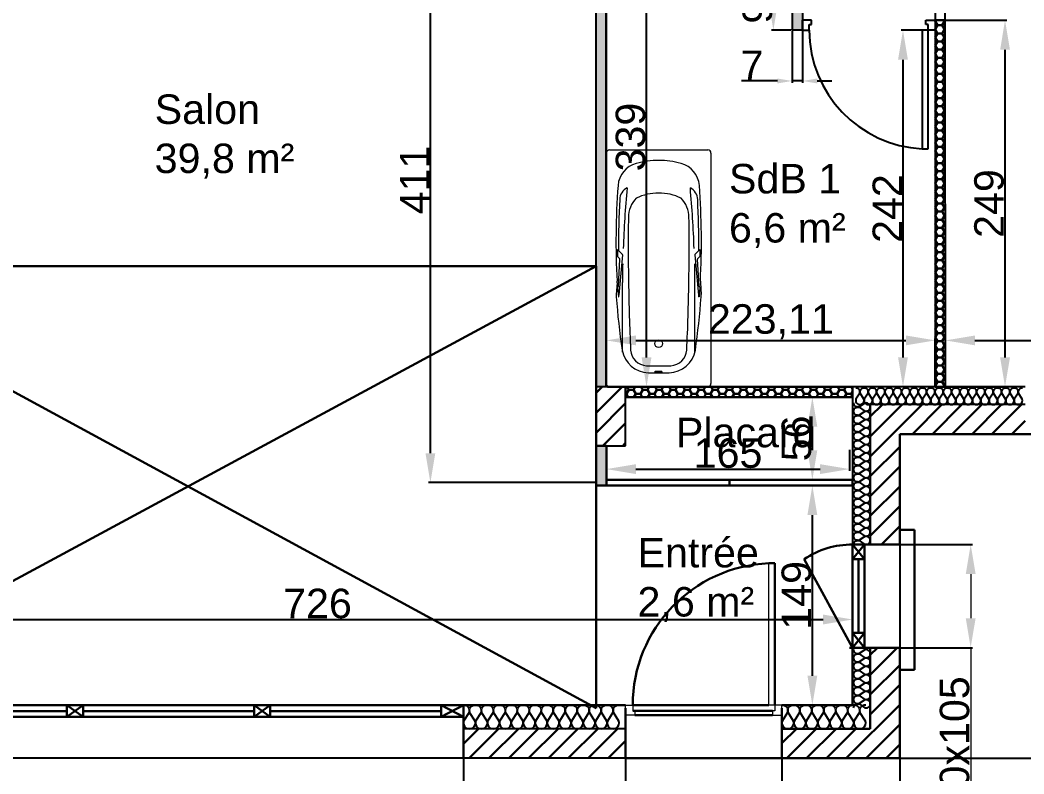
# Model space of a CAD drawing. Header units: millimetres. Extents: x -255 to 11976, y -437 to 3955.
# Drawn here: x 544 to 1225, y -10 to 501 of the extents above; entities that cross this region are included whole.
import ezdxf

# ---------------------------------------------------------------- set-up
doc = ezdxf.new("R2010")
doc.units = ezdxf.units.MM
for name, color, linetype in [('Cloisons', 8, 'Continuous'), ('Cotation', 7, 'Continuous'), ('Isolation', 6, 'Continuous'), ('MenuisInt', 4, 'Continuous'), ('Texte', 7, 'Continuous')]:
    doc.layers.add(name, color=color, linetype=linetype)
for name, color, linetype, lineweight in [('MenuisExt', 140, 'Continuous', 18), ('P-SANITAIRE', 153, 'Continuous', 18), ('VideSurSejour', 7, 'Continuous', 5)]:
    doc.layers.add(name, color=color, linetype=linetype, lineweight=lineweight)
doc.styles.get("Standard").update_dxf_attribs({"font": 'Arial.ttf'})
doc.dimstyles.new('ISO-25', dxfattribs={"dimtxt": 2.5, "dimasz": 2.5, "dimexe": 1.25, "dimexo": 0.625, "dimtad": 1, "dimtxsty": 'Standard', "dimcen": 2.5, "dimadec": 0, "dimazin": 0, "dimtfac": 1, "dimtmove": 0, "dimatfit": 3, "dimfxl": 1, "dimarcsym": 0})

# ---------------------------------------------------------------- blocks, each defined once
blk = doc.blocks.new('*D32')
at = {"layer": 'Cotation', "color": 0, "lineweight": -2, "transparency": 16777216}
for p, q in [((351.13, -0.32), (351.13, -120.43)), ((1141.13, -0.32), (1141.13, -120.43)), ((371.13, -119.18), (1121.13, -119.18))]:
    blk.add_line(p, q, dxfattribs=at)
at = {"layer": 'Cotation', "color": 0, "lineweight": 30, "transparency": 16777216}
for points in [[(371.13, -115.85), (371.13, -122.52), (351.13, -119.18)], [(1121.13, -115.85), (1121.13, -122.52), (1141.13, -119.18)]]:
    blk.add_solid(points, dxfattribs=at)
at = {"layer": 'Defpoints', "color": 0, "lineweight": 30, "transparency": 16777216}
for p in [(351.13, 0.31), (1141.13, 0.31), (1141.13, -119.18)]:
    blk.add_point(p, dxfattribs=at)
at = {"layer": 'Cotation', "color": 0, "lineweight": 30, "transparency": 16777216, "insert": (746.13, -108.35), "char_height": 20, "attachment_point": 5}
blk.add_mtext('790', dxfattribs=at)
blk = doc.blocks.new('*D33')
at = {"layer": 'Cotation', "color": 0, "lineweight": -2, "transparency": 16777216}
for p, q in [((1141.13, 219.68), (1141.13, -120.85)), ((1491.13, 219.68), (1491.13, -120.85)), ((1161.13, -119.6), (1471.13, -119.6))]:
    blk.add_line(p, q, dxfattribs=at)
at = {"layer": 'Cotation', "color": 0, "lineweight": 30, "transparency": 16777216}
for points in [[(1161.13, -116.27), (1161.13, -122.93), (1141.13, -119.6)], [(1471.13, -116.27), (1471.13, -122.93), (1491.13, -119.6)]]:
    blk.add_solid(points, dxfattribs=at)
at = {"layer": 'Defpoints', "color": 0, "lineweight": 30, "transparency": 16777216}
for p in [(1141.13, 220.31), (1491.13, 220.31), (1491.13, -119.6)]:
    blk.add_point(p, dxfattribs=at)
at = {"layer": 'Cotation', "color": 0, "lineweight": 30, "transparency": 16777216, "insert": (1316.13, -108.76), "char_height": 20, "attachment_point": 5}
blk.add_mtext('350', dxfattribs=at)
blk = doc.blocks.new('*D36')
at = {"layer": 'Cotation', "color": 0, "lineweight": -2, "transparency": 16777216}
for p, q in [((1141.76, 220.31), (1746.33, 220.31)), ((1745.08, 200.31), (1745.08, 20.31)), ((1141.76, 0.31), (1746.33, 0.31))]:
    blk.add_line(p, q, dxfattribs=at)
at = {"layer": 'Cotation', "color": 0, "lineweight": 30, "transparency": 16777216}
for points in [[(1741.75, 200.31), (1748.41, 200.31), (1745.08, 220.31)], [(1741.75, 20.31), (1748.41, 20.31), (1745.08, 0.31)]]:
    blk.add_solid(points, dxfattribs=at)
at = {"layer": 'Defpoints', "color": 0, "lineweight": 30, "transparency": 16777216}
for p in [(1141.13, 220.31), (1141.13, 0.31), (1745.08, 0.31)]:
    blk.add_point(p, dxfattribs=at)
at = {"layer": 'Cotation', "color": 0, "lineweight": 30, "transparency": 16777216, "insert": (1734.25, 110.31), "char_height": 20, "attachment_point": 5, "rotation": 90}
blk.add_mtext('220', dxfattribs=at)
blk = doc.blocks.new('*D44')
at = {"layer": 'Cotation', "color": 0, "lineweight": -2, "transparency": 16777216}
for p, q in [((445.13, -0.32), (445.13, -56.59)), ((845.13, -0.32), (845.13, -56.59))]:
    blk.add_line(p, q, dxfattribs=at)
at = {"layer": 'Cotation', "color": 0, "lineweight": 9, "transparency": 16777216}
blk.add_line((465.13, -55.34), (825.13, -55.34), dxfattribs=at)
at = {"layer": 'Cotation', "color": 0, "lineweight": 30, "transparency": 16777216}
for points in [[(465.13, -52), (465.13, -58.67), (445.13, -55.34)], [(825.13, -52), (825.13, -58.67), (845.13, -55.34)]]:
    blk.add_solid(points, dxfattribs=at)
at = {"layer": 'Defpoints', "color": 0, "lineweight": 30, "transparency": 16777216}
for p in [(445.13, 0.31), (845.13, 0.31), (845.13, -55.34)]:
    blk.add_point(p, dxfattribs=at)
at = {"layer": 'Cotation', "color": 0, "lineweight": 30, "transparency": 16777216, "insert": (645.13, -44.5), "char_height": 20, "attachment_point": 5}
blk.add_mtext('400x215', dxfattribs=at)
blk = doc.blocks.new('*D45')
at = {"layer": 'Cotation', "color": 0, "lineweight": -2, "transparency": 16777216}
for p, q in [((955.13, -0.32), (955.13, -57.84)), ((1061.13, -0.32), (1061.13, -57.84))]:
    blk.add_line(p, q, dxfattribs=at)
at = {"layer": 'Cotation', "color": 0, "lineweight": 9, "transparency": 16777216}
blk.add_line((975.13, -56.59), (1041.13, -56.59), dxfattribs=at)
at = {"layer": 'Cotation', "color": 0, "lineweight": 30, "transparency": 16777216}
for points in [[(975.13, -53.25), (975.13, -59.92), (955.13, -56.59)], [(1041.13, -53.25), (1041.13, -59.92), (1061.13, -56.59)]]:
    blk.add_solid(points, dxfattribs=at)
at = {"layer": 'Defpoints', "color": 0, "lineweight": 30, "transparency": 16777216}
for p in [(955.13, 0.31), (1061.13, 0.31), (1061.13, -56.59)]:
    blk.add_point(p, dxfattribs=at)
at = {"layer": 'Cotation', "color": 0, "lineweight": 30, "transparency": 16777216, "insert": (1008.13, -45.75), "char_height": 20, "width": 42.292, "attachment_point": 5}
blk.add_mtext('106x215', dxfattribs=at)
blk = doc.blocks.new('*D46')
at = {"layer": 'Cotation', "color": 0, "lineweight": -2, "transparency": 16777216}
for p, q in [((1141.76, 145.31), (1190.48, 145.31)), ((1141.76, 75.31), (1190.48, 75.31))]:
    blk.add_line(p, q, dxfattribs=at)
at = {"layer": 'Cotation', "color": 0, "lineweight": 9, "transparency": 16777216}
for p, q in [((1189.23, 125.31), (1189.23, 95.31)), ((1189.23, 75.31), (1189.23, -35.16))]:
    blk.add_line(p, q, dxfattribs=at)
at = {"layer": 'Cotation', "color": 0, "lineweight": 30, "transparency": 16777216}
for points in [[(1185.9, 125.31), (1192.57, 125.31), (1189.23, 145.31)], [(1185.9, 95.31), (1192.57, 95.31), (1189.23, 75.31)]]:
    blk.add_solid(points, dxfattribs=at)
at = {"layer": 'Defpoints', "color": 0, "lineweight": 30, "transparency": 16777216}
for p in [(1141.13, 145.31), (1141.13, 75.31), (1189.23, 75.31)]:
    blk.add_point(p, dxfattribs=at)
at = {"layer": 'Cotation', "color": 0, "lineweight": 30, "transparency": 16777216, "insert": (1178.4, 10.07), "char_height": 20, "attachment_point": 5, "rotation": 90}
blk.add_mtext('70x105', dxfattribs=at)
blk = doc.blocks.new('*D52')
at = {"layer": 'Cotation', "color": 0, "lineweight": -2, "transparency": 16777216}
for p, q in [((383.13, 36.93), (383.13, 95.69)), ((1109.14, 36.93), (1109.14, 95.69))]:
    blk.add_line(p, q, dxfattribs=at)
at = {"layer": 'Cotation', "color": 0, "lineweight": -3, "transparency": 16777216}
blk.add_line((403.13, 94.44), (1089.14, 94.44), dxfattribs=at)
at = {"layer": 'Cotation', "color": 0, "lineweight": 30, "transparency": 16777216}
for points in [[(403.13, 97.77), (403.13, 91.11), (383.13, 94.44)], [(1089.14, 97.77), (1089.14, 91.11), (1109.14, 94.44)]]:
    blk.add_solid(points, dxfattribs=at)
at = {"layer": 'Defpoints', "color": 0, "lineweight": 30, "transparency": 16777216}
for p in [(1109.14, 94.44), (383.13, 36.31), (1109.14, 36.31)]:
    blk.add_point(p, dxfattribs=at)
at = {"layer": 'Cotation', "color": 0, "lineweight": 30, "transparency": 16777216, "insert": (746.14, 105.2), "char_height": 20, "attachment_point": 5}
blk.add_mtext('726', dxfattribs=at)
blk = doc.blocks.new('*D60')
at = {"layer": 'Cotation', "color": 0, "lineweight": -2, "transparency": 16777216}
for p, q in [((1172.13, 252.93), (1172.13, 285.09)), ((1459.13, 252.93), (1459.13, 285.09))]:
    blk.add_line(p, q, dxfattribs=at)
at = {"layer": 'Cotation', "color": 0, "lineweight": -3, "transparency": 16777216}
blk.add_line((1192.13, 283.84), (1439.13, 283.84), dxfattribs=at)
at = {"layer": 'Cotation', "color": 0, "lineweight": 30, "transparency": 16777216}
for points in [[(1192.13, 287.17), (1192.13, 280.51), (1172.13, 283.84)], [(1439.13, 287.17), (1439.13, 280.51), (1459.13, 283.84)]]:
    blk.add_solid(points, dxfattribs=at)
at = {"layer": 'Defpoints', "color": 0, "lineweight": 30, "transparency": 16777216}
for p in [(1459.13, 283.84), (1172.13, 252.31), (1459.13, 252.31)]:
    blk.add_point(p, dxfattribs=at)
at = {"layer": 'Cotation', "color": 0, "lineweight": 30, "transparency": 16777216, "insert": (1315.63, 294.6), "char_height": 20, "attachment_point": 5}
blk.add_mtext('287', dxfattribs=at)
blk = doc.blocks.new('*D61')
at = {"layer": 'Cotation', "color": 0, "lineweight": -2, "transparency": 16777216}
for p, q in [((1172.55, 501.1), (1213.79, 501.1)), ((1172.76, 252.31), (1213.79, 252.31))]:
    blk.add_line(p, q, dxfattribs=at)
at = {"layer": 'Cotation', "color": 0, "lineweight": -3, "transparency": 16777216}
blk.add_line((1212.54, 272.31), (1212.54, 481.1), dxfattribs=at)
at = {"layer": 'Cotation', "color": 0, "lineweight": 30, "transparency": 16777216}
for points in [[(1209.21, 481.1), (1215.88, 481.1), (1212.54, 501.1)], [(1209.21, 272.31), (1215.88, 272.31), (1212.54, 252.31)]]:
    blk.add_solid(points, dxfattribs=at)
at = {"layer": 'Defpoints', "color": 0, "lineweight": 30, "transparency": 16777216}
for p in [(1171.92, 501.1), (1212.54, 501.1), (1172.13, 252.31)]:
    blk.add_point(p, dxfattribs=at)
at = {"layer": 'Cotation', "color": 0, "lineweight": 30, "transparency": 16777216, "insert": (1201.78, 376.7), "char_height": 20, "attachment_point": 5, "rotation": 90}
blk.add_mtext('249', dxfattribs=at)
blk = doc.blocks.new('*D62')
at = {"layer": 'Cotation', "color": 0, "lineweight": -2, "transparency": 16777216}
for p, q in [((942.14, 252.93), (942.14, 285.09)), ((1165.25, 252.94), (1165.25, 285.09))]:
    blk.add_line(p, q, dxfattribs=at)
at = {"layer": 'Cotation', "color": 0, "lineweight": -3, "transparency": 16777216}
blk.add_line((962.14, 283.84), (1145.25, 283.84), dxfattribs=at)
at = {"layer": 'Cotation', "color": 0, "lineweight": 30, "transparency": 16777216}
for points in [[(962.14, 287.18), (962.14, 280.51), (942.14, 283.84)], [(1145.25, 287.18), (1145.25, 280.51), (1165.25, 283.84)]]:
    blk.add_solid(points, dxfattribs=at)
at = {"layer": 'Defpoints', "color": 0, "lineweight": 30, "transparency": 16777216}
for p in [(1165.25, 283.84), (942.14, 252.31), (1165.25, 252.31)]:
    blk.add_point(p, dxfattribs=at)
at = {"layer": 'Cotation', "color": 0, "lineweight": 30, "transparency": 16777216, "insert": (1053.69, 296.51), "char_height": 20, "attachment_point": 5}
blk.add_mtext('223,11', dxfattribs=at)
blk = doc.blocks.new('*D63')
at = {"layer": 'Cotation', "color": 0, "lineweight": -2, "transparency": 16777216}
for p, q in [((942.55, 591.31), (970.61, 591.31)), ((942.76, 252.31), (970.61, 252.31))]:
    blk.add_line(p, q, dxfattribs=at)
at = {"layer": 'Cotation', "color": 0, "lineweight": -3, "transparency": 16777216}
blk.add_line((969.36, 272.31), (969.36, 571.31), dxfattribs=at)
at = {"layer": 'Cotation', "color": 0, "lineweight": 30, "transparency": 16777216}
for points in [[(966.02, 571.31), (972.69, 571.31), (969.36, 591.31)], [(966.02, 272.31), (972.69, 272.31), (969.36, 252.31)]]:
    blk.add_solid(points, dxfattribs=at)
at = {"layer": 'Defpoints', "color": 0, "lineweight": 30, "transparency": 16777216}
for p in [(941.93, 591.31), (969.36, 591.31), (942.14, 252.31)]:
    blk.add_point(p, dxfattribs=at)
at = {"layer": 'Cotation', "color": 0, "lineweight": 30, "transparency": 16777216, "insert": (958.59, 421.81), "char_height": 20, "attachment_point": 5, "rotation": 90}
blk.add_mtext('339', dxfattribs=at)
blk = doc.blocks.new('*D65')
at = {"layer": 'Cotation', "color": 0, "lineweight": -2, "transparency": 16777216}
for p, q in [((1067.51, 591.31), (1054.12, 591.31)), ((1067.51, 494.31), (1054.12, 494.31))]:
    blk.add_line(p, q, dxfattribs=at)
at = {"layer": 'Cotation', "color": 0, "lineweight": -3, "transparency": 16777216}
blk.add_line((1055.37, 571.31), (1055.37, 514.31), dxfattribs=at)
at = {"layer": 'Cotation', "color": 0, "lineweight": 30, "transparency": 16777216}
for points in [[(1052.04, 571.31), (1058.71, 571.31), (1055.37, 591.31)], [(1052.04, 514.31), (1058.71, 514.31), (1055.37, 494.31)]]:
    blk.add_solid(points, dxfattribs=at)
at = {"layer": 'Defpoints', "color": 0, "lineweight": 30, "transparency": 16777216}
for p in [(1068.13, 591.31), (1055.37, 494.31), (1068.13, 494.31)]:
    blk.add_point(p, dxfattribs=at)
at = {"layer": 'Cotation', "color": 0, "lineweight": 30, "transparency": 16777216, "insert": (1044.61, 514.31), "char_height": 20, "attachment_point": 5, "rotation": 90}
blk.add_mtext('97', dxfattribs=at)
blk = doc.blocks.new('*D66')
at = {"layer": 'Cotation', "color": 0, "lineweight": -2, "transparency": 16777216}
for p, q in [((1164.51, 494.31), (1142.05, 494.31)), ((1164.51, 252.31), (1142.05, 252.31))]:
    blk.add_line(p, q, dxfattribs=at)
at = {"layer": 'Cotation', "color": 0, "lineweight": -3, "transparency": 16777216}
blk.add_line((1143.3, 474.31), (1143.3, 272.31), dxfattribs=at)
at = {"layer": 'Cotation', "color": 0, "lineweight": 30, "transparency": 16777216}
for points in [[(1139.97, 474.31), (1146.63, 474.31), (1143.3, 494.31)], [(1139.97, 272.31), (1146.63, 272.31), (1143.3, 252.31)]]:
    blk.add_solid(points, dxfattribs=at)
at = {"layer": 'Defpoints', "color": 0, "lineweight": 30, "transparency": 16777216}
for p in [(1165.13, 494.31), (1143.3, 252.31), (1165.13, 252.31)]:
    blk.add_point(p, dxfattribs=at)
at = {"layer": 'Cotation', "color": 0, "lineweight": 30, "transparency": 16777216, "insert": (1132.68, 373.31), "char_height": 20, "attachment_point": 5, "rotation": 90}
blk.add_mtext('242', dxfattribs=at)
blk = doc.blocks.new('*D68')
at = {"layer": 'Cotation', "color": 0, "lineweight": -2, "transparency": 16777216}
for p, q in [((1108.51, 185.31), (1080.59, 185.31)), ((1081.84, 56.31), (1081.84, 165.31)), ((1108.51, 36.31), (1080.59, 36.31))]:
    blk.add_line(p, q, dxfattribs=at)
at = {"layer": 'Cotation', "color": 0, "lineweight": 30, "transparency": 16777216}
for points in [[(1078.5, 165.31), (1085.17, 165.31), (1081.84, 185.31)], [(1078.5, 56.31), (1085.17, 56.31), (1081.84, 36.31)]]:
    blk.add_solid(points, dxfattribs=at)
at = {"layer": 'Defpoints', "color": 0, "lineweight": 30, "transparency": 16777216}
for p in [(1081.84, 185.31), (1109.13, 185.31), (1109.14, 36.31)]:
    blk.add_point(p, dxfattribs=at)
at = {"layer": 'Cotation', "color": 0, "lineweight": 30, "transparency": 16777216, "insert": (1071.08, 110.81), "char_height": 20, "attachment_point": 5, "rotation": 90}
blk.add_mtext('149', dxfattribs=at)
blk = doc.blocks.new('*D69')
at = {"layer": 'Cotation', "color": 0, "lineweight": -2, "transparency": 16777216}
for p, q in [((942.13, 211.68), (942.13, 195.24)), ((1107.13, 209.68), (1107.13, 195.24)), ((962.13, 196.49), (1087.13, 196.49))]:
    blk.add_line(p, q, dxfattribs=at)
at = {"layer": 'Cotation', "color": 0, "lineweight": 30, "transparency": 16777216}
for points in [[(962.13, 199.83), (962.13, 193.16), (942.13, 196.49)], [(1087.13, 199.83), (1087.13, 193.16), (1107.13, 196.49)]]:
    blk.add_solid(points, dxfattribs=at)
at = {"layer": 'Defpoints', "color": 0, "lineweight": 30, "transparency": 16777216}
for p in [(942.13, 212.31), (1107.13, 210.31), (1107.13, 196.49)]:
    blk.add_point(p, dxfattribs=at)
at = {"layer": 'Cotation', "color": 0, "lineweight": 30, "transparency": 16777216, "insert": (1024.63, 207.26), "char_height": 20, "attachment_point": 5}
blk.add_mtext('165', dxfattribs=at)
blk = doc.blocks.new('*D70')
at = {"layer": 'Cotation', "color": 0, "lineweight": -2, "transparency": 16777216}
for p, q in [((1108.51, 245.31), (1080.59, 245.31)), ((1081.84, 209.31), (1081.84, 225.31)), ((1108.51, 189.31), (1080.59, 189.31))]:
    blk.add_line(p, q, dxfattribs=at)
at = {"layer": 'Cotation', "color": 0, "lineweight": 30, "transparency": 16777216}
for points in [[(1078.5, 225.31), (1085.17, 225.31), (1081.84, 245.31)], [(1078.5, 209.31), (1085.17, 209.31), (1081.84, 189.31)]]:
    blk.add_solid(points, dxfattribs=at)
at = {"layer": 'Defpoints', "color": 0, "lineweight": 30, "transparency": 16777216}
for p in [(1081.84, 245.31), (1109.13, 245.31), (1109.13, 189.31)]:
    blk.add_point(p, dxfattribs=at)
at = {"layer": 'Cotation', "color": 0, "lineweight": 30, "transparency": 16777216, "insert": (1071.08, 217.31), "char_height": 20, "attachment_point": 5, "rotation": 90}
blk.add_mtext('56', dxfattribs=at)
blk = doc.blocks.new('*D71')
at = {"layer": 'Cotation', "color": 0, "lineweight": -2, "transparency": 16777216}
for p, q in [((934.51, 598.1), (821.47, 598.1)), ((822.72, 207.31), (822.72, 578.1)), ((934.51, 187.31), (821.47, 187.31))]:
    blk.add_line(p, q, dxfattribs=at)
at = {"layer": 'Cotation', "color": 0, "lineweight": 30, "transparency": 16777216}
for points in [[(819.39, 578.1), (826.05, 578.1), (822.72, 598.1)], [(819.39, 207.31), (826.05, 207.31), (822.72, 187.31)]]:
    blk.add_solid(points, dxfattribs=at)
at = {"layer": 'Defpoints', "color": 0, "lineweight": 30, "transparency": 16777216}
for p in [(822.72, 598.1), (935.13, 598.1), (935.13, 187.31)]:
    blk.add_point(p, dxfattribs=at)
at = {"layer": 'Cotation', "color": 0, "lineweight": 30, "transparency": 16777216, "insert": (812.09, 392.7), "char_height": 20, "attachment_point": 5, "rotation": 90}
blk.add_mtext('411', dxfattribs=at)
blk = doc.blocks.new('*D83')
at = {"layer": 'Cotation', "color": 0, "lineweight": -2, "transparency": 16777216}
for p, q in [((1068.13, 493.68), (1068.13, 458.62)), ((1075.13, 493.68), (1075.13, 458.62)), ((1058.13, 459.87), (1033.79, 459.87)), ((1075.13, 459.87), (1068.13, 459.87)), ((1085.13, 459.87), (1095.13, 459.87))]:
    blk.add_line(p, q, dxfattribs=at)
at = {"layer": 'Cotation', "color": 0, "lineweight": 30, "transparency": 16777216}
for points in [[(1058.13, 461.54), (1058.13, 458.2), (1068.13, 459.87)], [(1085.13, 461.54), (1085.13, 458.2), (1075.13, 459.87)]]:
    blk.add_solid(points, dxfattribs=at)
at = {"layer": 'Defpoints', "color": 0, "lineweight": 30, "transparency": 16777216}
for p in [(1068.13, 494.31), (1075.13, 494.31), (1068.13, 459.87)]:
    blk.add_point(p, dxfattribs=at)
at = {"layer": 'Cotation', "color": 0, "lineweight": 30, "transparency": 16777216, "insert": (1040.96, 470.49), "char_height": 20, "attachment_point": 5}
blk.add_mtext('7', dxfattribs=at)
blk = doc.blocks.new('*U87')
at = {"flags": 128}
for points in [[(0, 1, -0.505863), (0.239, 0.676), (0.009, 0.318, 1.322645), (0.491, 0.318), (0.261, 0.676, -0.505863), (0.5, 1)], [(0.5, 1, -0.505863), (0.739, 0.676), (0.509, 0.318, 1.322645), (0.991, 0.318), (0.761, 0.676, -0.505863), (1, 1)], [(1, 1, -0.505863), (1.239, 0.676), (1.009, 0.318, 1.322645), (1.491, 0.318), (1.261, 0.676, -0.505863), (1.5, 1)], [(1.5, 1, -0.505863), (1.739, 0.676), (1.509, 0.318, 1.322645), (1.991, 0.318), (1.761, 0.676, -0.505863), (2, 1)], [(2, 1, -0.505863), (2.239, 0.676), (2.009, 0.318, 1.322645), (2.491, 0.318), (2.261, 0.676, -0.505863), (2.5, 1)], [(2.5, 1, -0.505863), (2.739, 0.676), (2.509, 0.318, 1.322645), (2.991, 0.318), (2.761, 0.676, -0.505863), (3, 1)], [(3, 1, -0.505863), (3.239, 0.676), (3.009, 0.318, 1.322645), (3.491, 0.318), (3.261, 0.676, -0.505863), (3.5, 1)], [(3.5, 1, -0.505863), (3.739, 0.676), (3.509, 0.318, 1.322645), (3.991, 0.318), (3.761, 0.676, -0.505863), (4, 1)], [(4, 1, -0.505863), (4.239, 0.676), (4.009, 0.318, 1.322645), (4.491, 0.318), (4.261, 0.676, -0.505863), (4.5, 1)], [(4.5, 1, -0.505863), (4.739, 0.676), (4.509, 0.318, 1.322645), (4.991, 0.318), (4.761, 0.676, -0.505863), (5, 1)], [(5, 1, -0.505863), (5.239, 0.676), (5.009, 0.318, 1.322645), (5.491, 0.318), (5.261, 0.676, -0.505863), (5.5, 1)], [(5.5, 1, -0.505863), (5.739, 0.676), (5.509, 0.318, 1.322645), (5.991, 0.318), (5.761, 0.676, -0.505863), (6, 1)], [(6, 1, -0.505863), (6.239, 0.676), (6.009, 0.318, 1.322645), (6.491, 0.318), (6.261, 0.676, -0.505863), (6.5, 1)], [(6.5, 1, -0.505863), (6.739, 0.676), (6.509, 0.318, 1.322645), (6.991, 0.318), (6.761, 0.676, -0.505863), (7, 1)], [(7, 1, -0.505863), (7.239, 0.676), (7.009, 0.318, 1.322645), (7.491, 0.318), (7.261, 0.676, -0.505863), (7.5, 1)], [(7.5, 1, -0.505863), (7.739, 0.676), (7.509, 0.318, 1.322645), (7.991, 0.318), (7.761, 0.676, -0.505863), (8, 1)], [(8, 1, -0.505863), (8.239, 0.676), (8.009, 0.318, 1.322645), (8.491, 0.318), (8.261, 0.676, -0.505863), (8.5, 1)], [(8.5, 1, -0.505863), (8.739, 0.676), (8.509, 0.318, 1.322645), (8.991, 0.318), (8.761, 0.676, -0.505863), (9, 1)], [(9, 1, -0.505863), (9.239, 0.676), (9.009, 0.318, 1.322645), (9.491, 0.318), (9.261, 0.676, -0.505863), (9.5, 1)], [(9.5, 1, -0.505863), (9.739, 0.676), (9.509, 0.318, 1.322645), (9.991, 0.318), (9.761, 0.676, -0.505863), (10, 1)]]:
    blk.add_lwpolyline(points, format="xyb", dxfattribs=at)
blk = doc.blocks.new('*U88')
at = {"flags": 128}
for points in [[(0, 1, -0.505863), (0.239, 0.676), (0.009, 0.318, 1.322645), (0.491, 0.318), (0.261, 0.676, -0.505863), (0.5, 1)], [(0.5, 1, -0.505863), (0.739, 0.676), (0.509, 0.318, 1.322645), (0.991, 0.318), (0.761, 0.676, -0.505863), (1, 1)], [(1, 1, -0.505863), (1.239, 0.676), (1.009, 0.318, 1.322645), (1.491, 0.318), (1.261, 0.676, -0.505863), (1.5, 1)], [(1.5, 1, -0.505863), (1.739, 0.676), (1.509, 0.318, 1.322645), (1.991, 0.318), (1.761, 0.676, -0.505863), (2, 1)], [(2, 1, -0.505863), (2.239, 0.676), (2.009, 0.318, 1.322645), (2.491, 0.318), (2.261, 0.676, -0.505863), (2.5, 1)], [(2.5, 1, -0.505863), (2.739, 0.676), (2.509, 0.318, 1.322645), (2.991, 0.318), (2.761, 0.676, -0.505863), (3, 1)], [(3, 1, -0.505863), (3.239, 0.676), (3.009, 0.318, 1.322645), (3.491, 0.318), (3.261, 0.676, -0.505863), (3.5, 1)], [(3.5, 1, -0.505863), (3.739, 0.676), (3.509, 0.318, 1.322645), (3.991, 0.318), (3.761, 0.676, -0.505863), (4, 1)], [(4, 1, -0.505863), (4.239, 0.676), (4.009, 0.318, 1.322645), (4.491, 0.318), (4.261, 0.676, -0.505863), (4.5, 1)], [(4.5, 1, -0.505863), (4.739, 0.676), (4.509, 0.318, 1.322645), (4.991, 0.318), (4.761, 0.676, -0.505863), (5, 1)], [(5, 1, -0.505863), (5.239, 0.676), (5.009, 0.318, 1.322645), (5.491, 0.318), (5.261, 0.676, -0.505863), (5.5, 1)], [(5.5, 1, -0.505863), (5.739, 0.676), (5.509, 0.318, 1.322645), (5.991, 0.318), (5.761, 0.676, -0.505863), (6, 1)], [(6, 1, -0.505863), (6.239, 0.676), (6.009, 0.318, 1.322645), (6.491, 0.318), (6.261, 0.676, -0.505863), (6.5, 1)], [(6.5, 1, -0.505863), (6.739, 0.676), (6.509, 0.318, 1.322645), (6.991, 0.318), (6.761, 0.676, -0.505863), (7, 1)], [(7, 1, -0.505863), (7.239, 0.676), (7.009, 0.318, 1.322645), (7.491, 0.318), (7.261, 0.676, -0.505863), (7.5, 1)], [(7.5, 1, -0.505863), (7.739, 0.676), (7.509, 0.318, 1.322645), (7.991, 0.318), (7.761, 0.676, -0.505863), (8, 1)], [(8, 1, -0.505863), (8.239, 0.676), (8.009, 0.318, 1.322645), (8.491, 0.318), (8.261, 0.676, -0.505863), (8.5, 1)]]:
    blk.add_lwpolyline(points, format="xyb", dxfattribs=at)
blk = doc.blocks.new('*U89')
at = {"flags": 128}
for points in [[(0, 1, -0.505863), (0.239, 0.676), (0.009, 0.318, 1.322645), (0.491, 0.318), (0.261, 0.676, -0.505863), (0.5, 1)], [(0.5, 1, -0.505863), (0.739, 0.676), (0.509, 0.318, 1.322645), (0.991, 0.318), (0.761, 0.676, -0.505863), (1, 1)], [(1, 1, -0.505863), (1.239, 0.676), (1.009, 0.318, 1.322645), (1.491, 0.318), (1.261, 0.676, -0.505863), (1.5, 1)], [(1.5, 1, -0.505863), (1.739, 0.676), (1.509, 0.318, 1.322645), (1.991, 0.318), (1.761, 0.676, -0.505863), (2, 1)], [(2, 1, -0.505863), (2.239, 0.676), (2.009, 0.318, 1.322645), (2.491, 0.318), (2.261, 0.676, -0.505863), (2.5, 1)], [(2.5, 1, -0.505863), (2.739, 0.676), (2.509, 0.318, 1.322645), (2.991, 0.318), (2.761, 0.676, -0.505863), (3, 1)], [(3, 1, -0.505863), (3.239, 0.676), (3.009, 0.318, 1.322645), (3.491, 0.318), (3.261, 0.676, -0.505863), (3.5, 1)]]:
    blk.add_lwpolyline(points, format="xyb", dxfattribs=at)
blk = doc.blocks.new('*U94')
at = {"flags": 128}
for points in [[(0, 1, -0.505863), (0.239, 0.676), (0.009, 0.318, 1.322645), (0.491, 0.318), (0.261, 0.676, -0.505863), (0.5, 1)], [(0.5, 1, -0.505863), (0.739, 0.676), (0.509, 0.318, 1.322645), (0.991, 0.318), (0.761, 0.676, -0.505863), (1, 1)], [(1, 1, -0.505863), (1.239, 0.676), (1.009, 0.318, 1.322645), (1.491, 0.318), (1.261, 0.676, -0.505863), (1.5, 1)], [(1.5, 1, -0.505863), (1.739, 0.676), (1.509, 0.318, 1.322645), (1.991, 0.318), (1.761, 0.676, -0.505863), (2, 1)], [(2, 1, -0.505863), (2.239, 0.676), (2.009, 0.318, 1.322645), (2.491, 0.318), (2.261, 0.676, -0.505863), (2.5, 1)], [(2.5, 1, -0.505863), (2.739, 0.676), (2.509, 0.318, 1.322645), (2.991, 0.318), (2.761, 0.676, -0.505863), (3, 1)], [(3, 1, -0.505863), (3.239, 0.676), (3.009, 0.318, 1.322645), (3.491, 0.318), (3.261, 0.676, -0.505863), (3.5, 1)], [(3.5, 1, -0.505863), (3.739, 0.676), (3.509, 0.318, 1.322645), (3.991, 0.318), (3.761, 0.676, -0.505863), (4, 1)], [(4, 1, -0.505863), (4.239, 0.676), (4.009, 0.318, 1.322645), (4.491, 0.318), (4.261, 0.676, -0.505863), (4.5, 1)], [(4.5, 1, -0.505863), (4.739, 0.676), (4.509, 0.318, 1.322645), (4.991, 0.318), (4.761, 0.676, -0.505863), (5, 1)], [(5, 1, -0.505863), (5.239, 0.676), (5.009, 0.318, 1.322645), (5.491, 0.318), (5.261, 0.676, -0.505863), (5.5, 1)], [(5.5, 1, -0.505863), (5.739, 0.676), (5.509, 0.318, 1.322645), (5.991, 0.318), (5.761, 0.676, -0.505863), (6, 1)], [(6, 1, -0.505863), (6.239, 0.676), (6.009, 0.318, 1.322645), (6.491, 0.318), (6.261, 0.676, -0.505863), (6.5, 1)]]:
    blk.add_lwpolyline(points, format="xyb", dxfattribs=at)

msp = doc.modelspace()

# ---------------------------------------------------------------- hatches: boundary and pattern name
at = {"lineweight": 30, "transparency": 33554687}
h = msp.add_hatch(dxfattribs=at)
h.set_pattern_fill('ANSI31', color=256, scale=3)
h.paths.add_polyline_path([(291.135, 820.308), (1.135, 820.308), (1.135, 726.308), (21.135, 726.308), (21.135, 800.308), (1231.135, 800.137), (1231.135, 820.308), (1181.135, 820.308), (1091.135, 820.308), (545.135, 820.308), (545.135, 800.104), (452.135, 800.308), (452.135, 820.308)])
h.paths.add_polyline_path([(1.135, 444.308), (21.135, 444.308), (21.135, 596.308), (1.135, 596.308)])
h.paths.add_polyline_path([(21.135, 240.308), (21.135, 314.308), (1.135, 314.308), (1.135, 300.308), (1.135, 220.308), (86.135, 220.308), (86.135, 240.308)])
h.paths.add_polyline_path([(351.135, 220.308), (351.135, 0.308), (445.135, 0.308), (445.135, 20.308), (371.135, 20.308), (371.135, 220.308), (371.135, 240.308), (266.135, 240.308), (266.135, 220.308)])
h.paths.add_polyline_path([(845.135, 20.308), (845.135, 0.308), (955.135, 0.308), (955.135, 20.308)])
h.paths.add_polyline_path([(1061.135, 20.308), (1061.135, 0.308), (1141.135, 0.308), (1141.135, 75.308), (1121.135, 75.308), (1121.135, 20.308)])
h.paths.add_polyline_path([(1121.135, 145.308), (1141.135, 145.308), (1141.135, 220.308), (1226.135, 220.308), (1226.135, 240.308), (1121.135, 240.308)])
h.paths.add_polyline_path([(1491.135, 220.308), (1491.135, 820.308), (1301.135, 820.308), (1301.135, 800.308), (1471.135, 800.308), (1471.135, 240.308), (1406.135, 240.308), (1406.135, 220.308)])
h = msp.add_hatch(dxfattribs=at)
h.set_pattern_fill('ANSI31', color=256, scale=3)
h.paths.add_polyline_path([(955.135, 252.308), (935.135, 252.308), (935.135, 212.308), (955.135, 212.308)])
at = {"layer": 'Cloisons', "lineweight": 30, "transparency": 33554687}
h = msp.add_hatch(dxfattribs=at)
h.set_pattern_fill('HONEY', color=256)
h.paths.add_polyline_path([(941.929, 591.308), (1068.135, 591.308), (1068.135, 494.308), (1074.925, 494.308), (1074.925, 501.308), (1075.135, 598.308), (941.925, 598.308), (941.925, 598.098), (935.135, 598.098), (935.135, 252.308), (941.929, 252.308)])
h = msp.add_hatch(dxfattribs=at)
h.set_pattern_fill('HONEY', color=256)
h.paths.add_polyline_path([(935.135, 212.308), (935.135, 185.308), (942.135, 185.308), (942.135, 189.308), (942.135, 212.308)])
h.paths.add_polyline_path([(1009.402, 277.639), (1102.622, 277.639), (1102.622, 318.85), (1009.402, 318.85)], flags=9)
h.paths.add_polyline_path([(979.379, 393.479), (979.379, 450.136), (938.167, 450.136), (938.167, 393.479)], flags=9)
h.paths.add_polyline_path([(1065.396, 493.755), (1065.396, 534.86), (1024.185, 534.86), (1024.185, 493.755)], flags=9)
h.paths.add_polyline_path([(1153.597, 345.524), (1153.597, 402.182), (1112.386, 402.182), (1112.386, 345.524)], flags=9)
h.paths.add_polyline_path([(1028.321, 449.573), (1053.874, 449.573), (1053.874, 490.784), (1028.321, 490.784)], flags=9)
h = msp.add_hatch(dxfattribs=at)
h.set_pattern_fill('HONEY', color=256)
h.paths.add_polyline_path([(1171.925, 501.098), (1165.135, 501.098), (1165.135, 494.308), (1165.135, 252.311), (1165.25, 252.311), (1172.136, 252.311)])
h = msp.add_hatch(dxfattribs=at)
h.set_pattern_fill('HONEY', color=256)
h.paths.add_polyline_path([(1109.135, 252.308), (955.135, 252.308), (955.135, 245.308), (1109.135, 245.308)])

# ---------------------------------------------------------------- linework, layer by layer
for p, q in [((935.135, 210.308), (935.135, 250.308)), ((1226.135, 240.308), (1121.135, 240.308)), ((1121.135, 240.308), (1121.135, 145.308)), ((1491.135, 220.308), (1141.135, 220.308)), ((955.135, 20.308), (845.135, 20.308)), ((1141.135, 0.308), (351.135, 0.308))]:
    msp.add_line(p, q)
at = {"lineweight": 30}
for p, q in [((1141.135, 145.308), (1141.135, 220.308)), ((1141.135, 155.308), (1151.135, 155.308)), ((1141.135, 145.308), (1141.135, 150.308)), ((1151.135, 155.308), (1151.135, 60.308)), ((1107.135, 145.308), (1141.135, 145.308)), ((1141.135, 75.308), (1107.135, 75.308)), ((1121.135, 20.308), (1121.135, 75.308)), ((1141.135, 0.308), (1141.135, 75.308)), ((1151.135, 60.308), (1141.135, 60.308)), ((845.135, 34.308), (845.135, 0.308)), ((955.135, 0.308), (955.135, 34.308)), ((1061.135, 0.308), (1061.135, 34.308)), ((1121.135, 20.308), (1061.135, 20.308)), ((1061.135, 0.308), (955.135, 0.308)), ((1141.135, 0.308), (1061.135, 0.308))]:
    msp.add_line(p, q, dxfattribs=at)
at = {"layer": 'Cloisons'}
for p, q in [((935.135, 250.308), (935.135, 599.308)), ((1075.135, 598.308), (1075.135, 494.308)), ((1068.135, 591.308), (1068.135, 494.308)), ((1165.135, 501.098), (1165.135, 252.308)), ((1172.136, 252.308), (1171.925, 501.098)), ((1075.135, 494.308), (1068.135, 494.308)), ((955.135, 252.308), (935.135, 252.308)), ((1165.25, 252.311), (942.25, 252.311)), ((955.135, 212.308), (955.135, 252.308)), ((1109.135, 245.308), (1109.135, 252.308)), ((1165.135, 252.308), (1172.135, 252.308)), ((955.135, 245.308), (1109.135, 245.308)), ((935.135, 212.308), (955.135, 212.308))]:
    msp.add_line(p, q, dxfattribs=at)
at = {"layer": 'Cloisons', "lineweight": 30}
for p, q in [((941.929, 591.308), (941.929, 252.308)), ((1171.925, 501.098), (1165.135, 501.098)), ((955.135, 245.308), (955.135, 252.308)), ((955.135, 252.308), (955.135, 245.308)), ((1109.135, 245.308), (1109.135, 252.308)), ((935.135, 212.308), (942.135, 212.308)), ((942.135, 212.308), (942.135, 187.308)), ((935.135, 187.308), (935.135, 210.308)), ((942.135, 185.308), (935.135, 185.308))]:
    msp.add_line(p, q, dxfattribs=at)
msp.add_lwpolyline([(955.135, 252.308), (1109.135, 252.308), (1109.135, 245.308), (955.135, 245.308)], close=True, dxfattribs=at)
at = {"layer": 'Isolation'}
for p, q in [((1226.135, 252.308), (1107.135, 252.308)), ((1109.135, 252.308), (1109.135, 145.308))]:
    msp.add_line(p, q, dxfattribs=at)
at = {"layer": 'Isolation', "lineweight": 30}
for p, q in [((1109.138, 36.308), (1109.135, 75.308)), ((845.135, 36.308), (955.135, 36.308)), ((1061.138, 36.308), (1109.138, 36.308))]:
    msp.add_line(p, q, dxfattribs=at)
at = {"layer": 'MenuisExt', "lineweight": 30}
for p, q in [((1109.135, 145.308), (1109.135, 135.308)), ((1117.135, 145.308), (1109.135, 145.308)), ((1109.135, 145.308), (1117.135, 135.308)), ((1109.135, 135.308), (1117.135, 145.308)), ((1117.135, 135.308), (1117.135, 145.308)), ((1056.285, 132.608), (1052.405, 132.608)), ((1056.285, 36.308), (1056.285, 132.608)), ((1109.135, 75.308), (1076.319, 135.333)), ((1109.135, 135.308), (1117.135, 135.308)), ((1109.135, 85.308), (1109.135, 135.308)), ((1113.135, 135.308), (1113.135, 85.308)), ((1117.135, 85.308), (1117.135, 135.308)), ((1109.135, 75.308), (1109.135, 85.308)), ((1109.135, 85.308), (1117.135, 85.308)), ((1109.135, 85.308), (1117.135, 75.308)), ((1109.135, 75.308), (1117.135, 85.308)), ((1117.135, 85.308), (1117.135, 75.308)), ((1117.135, 75.308), (1109.135, 75.308)), ((460.135, 36.308), (576.135, 36.308)), ((576.135, 36.308), (576.135, 28.308)), ((576.135, 36.308), (587.135, 36.308)), ((576.135, 28.308), (587.135, 36.308)), ((576.135, 36.308), (587.135, 28.308)), ((587.135, 36.308), (587.135, 28.308)), ((587.135, 36.308), (703.135, 36.308)), ((703.135, 36.308), (703.135, 28.308)), ((703.135, 36.308), (714.135, 36.308)), ((703.135, 28.308), (714.135, 36.308)), ((703.135, 36.308), (714.135, 28.308)), ((714.135, 36.308), (714.135, 28.308)), ((714.135, 36.308), (830.135, 36.308)), ((830.135, 36.308), (830.135, 28.308)), ((830.135, 36.308), (845.135, 36.308)), ((830.135, 28.308), (845.135, 36.308)), ((830.135, 36.308), (845.135, 28.308)), ((845.135, 36.308), (845.135, 28.308)), ((1052.405, 36.308), (959.985, 36.308)), ((460.135, 32.308), (576.135, 32.308)), ((576.135, 28.308), (460.135, 28.308)), ((587.135, 28.308), (576.135, 28.308)), ((587.135, 32.308), (703.135, 32.308)), ((703.135, 28.308), (587.135, 28.308)), ((714.135, 28.308), (703.135, 28.308)), ((714.135, 32.195), (830.135, 32.195)), ((830.135, 28.308), (714.135, 28.308)), ((845.135, 28.308), (830.135, 28.308)), ((1054.83, 32.428), (959.985, 32.428)), ((1054.83, 29.518), (961.44, 29.518))]:
    msp.add_line(p, q, dxfattribs=at)
at = {"layer": 'MenuisExt'}
for p, q in [((1052.405, 36.308), (1052.405, 132.608)), ((1056.285, 116.818), (1056.285, 36.308)), ((955.135, 29.518), (955.135, 36.308)), ((955.135, 36.308), (959.985, 36.308)), ((959.985, 36.308), (959.985, 32.428)), ((1056.285, 36.308), (1052.405, 36.308)), ((1061.135, 36.308), (1056.285, 36.308)), ((1056.285, 36.308), (1056.285, 32.428)), ((1061.135, 29.518), (1061.135, 36.308)), ((961.44, 29.518), (955.135, 29.518)), ((959.985, 32.428), (961.44, 32.428)), ((961.44, 32.428), (961.44, 29.518)), ((1056.285, 32.428), (1054.83, 32.428)), ((1054.83, 32.428), (1054.83, 29.518)), ((1054.83, 29.518), (1061.135, 29.518))]:
    msp.add_line(p, q, dxfattribs=at)
at = {"layer": 'MenuisExt', "lineweight": 30}
for centre, radius, start, end in [((1108.602, 88.089), 57.221, 89.467132, 124.345622), ((1056.366, 36.308), 96.381, 92.35562, 180)]:
    msp.add_arc(centre, radius, start, end, dxfattribs=at)
at = {"layer": 'MenuisInt'}
for p, q in [((1165.135, 507.403), (1165.135, 501.098)), ((1171.925, 501.098), (1171.925, 505.948)), ((1074.925, 501.098), (1074.925, 494.308)), ((1081.23, 501.098), (1074.925, 501.098)), ((1079.775, 494.308), (1079.775, 498.188)), ((1079.775, 498.188), (1081.23, 498.188)), ((1081.23, 498.188), (1081.23, 501.098)), ((1158.83, 501.098), (1165.135, 501.098)), ((1158.83, 498.188), (1158.83, 501.098)), ((1160.285, 498.188), (1158.83, 498.188)), ((1160.285, 494.308), (1160.285, 498.188)), ((1165.135, 501.098), (1171.925, 501.098)), ((1165.135, 501.098), (1165.135, 494.308)), ((1074.925, 494.308), (1079.775, 494.308)), ((1160.285, 494.308), (1156.405, 494.308)), ((1156.405, 494.308), (1156.405, 413.798)), ((1165.135, 494.308), (1160.285, 494.308)), ((1160.285, 413.798), (1160.285, 494.308)), ((1156.405, 413.798), (1160.285, 413.798))]:
    msp.add_line(p, q, dxfattribs=at)
at = {"layer": 'MenuisInt', "lineweight": 30}
msp.add_line((1025.635, 185.308), (1025.635, 189.308), dxfattribs=at)
msp.add_lwpolyline([(942.135, 185.308), (1109.135, 185.308), (1109.135, 189.308), (942.135, 189.308), (942.135, 185.308)], dxfattribs=at)
at = {"layer": 'MenuisInt'}
msp.add_arc((1160.285, 494.308), 80.51, 180, 267.237688, dxfattribs=at)
at = {"layer": 'P-SANITAIRE'}
for p, q in [((942.135, 254.483), (942.135, 410.897)), ((944.31, 413.072), (1010.885, 413.072)), ((944.31, 413.072), (1010.885, 413.072)), ((1013.06, 410.897), (1013.06, 254.483)), ((949.669, 345.498), (949.669, 340.77)), ((949.669, 345.498), (952.886, 342.281)), ((949.669, 340.77), (951.117, 339.322)), ((953.05, 341.83), (950.666, 314.576)), ((1002.144, 341.83), (1004.529, 314.576)), ((1005.526, 345.498), (1002.308, 342.281)), ((1005.526, 340.77), (1004.078, 339.322)), ((1005.526, 345.498), (1005.526, 340.77)), ((950.242, 320.587), (951.282, 338.889)), ((1004.952, 320.587), (1003.913, 338.889)), ((949.327, 322.854), (948.805, 314.947)), ((949.669, 319.965), (950.186, 320.468)), ((953.01, 275.937), (953.01, 323.233)), ((1002.185, 275.937), (1002.185, 323.233)), ((1005.526, 319.965), (1005.009, 320.468)), ((1005.867, 322.854), (1006.39, 314.947)), ((949.669, 319.965), (950.248, 313.345)), ((950.248, 313.345), (950.381, 313.396)), ((1004.946, 313.345), (1004.813, 313.396)), ((1005.526, 319.965), (1004.946, 313.345)), ((1010.885, 252.308), (944.31, 252.308))]:
    msp.add_line(p, q, dxfattribs=at)
msp.add_lwpolyline([(980.031, 262.537, 0.3383636), (979.976, 262.61, 0.0383836), (979.269, 262.745, 0.0164), (978.506, 262.805, 0.0116653), (977.43, 262.831, 0.0116653), (976.354, 262.805, 0.0164), (975.591, 262.745, 0.0383836), (974.885, 262.61, 0.3383636), (974.83, 262.537, 0.3383636), (974.885, 262.465, 0.0383836), (975.591, 262.33, 0.0164), (976.354, 262.269, 0.0116653), (977.43, 262.244, 0.0116653), (978.506, 262.269, 0.0164), (979.269, 262.33, 0.0383836), (979.976, 262.465, 0.3383636)], format="xyb", close=True, dxfattribs=at)
msp.add_circle((977.597, 281.623), 2.601, dxfattribs=at)
for centre, radius, start, end in [((944.31, 410.897), 2.175, 90, 180), ((1010.885, 410.897), 2.175, 0, 90), ((966.969, 387.509), 17.022, 105.520967, 175.058191), ((977.597, 349.239), 56.74, 90, 105.520967), ((977.597, 349.239), 56.74, 74.479033, 90), ((988.225, 387.509), 17.022, 4.941809, 74.479033), ((1463.033, 351.087), 514.42, 175.776257, 183.024985), ((492.162, 351.087), 514.42, 356.975015, 4.223743), ((960.58, 378.978), 9.457, 118.053733, 177.082782), ((1748.216, 316.926), 795.205, 174.921058, 177.892475), ((977.597, 349.239), 34.612, 90, 116.120908), ((977.597, 349.239), 34.612, 63.879092, 90), ((994.614, 378.978), 9.457, 2.917218, 61.946267), ((206.979, 316.926), 795.205, 2.107525, 5.078942), ((1781.346, 341.267), 831.088, 177.366034, 179.749428), ((975.661, 367.325), 18.593, 135.678043, 180.074154), ((979.534, 367.325), 18.593, 359.925846, 44.321957), ((173.849, 341.267), 831.088, 0.250572, 2.633966), ((1974.771, 347.642), 1017.893, 178.893358, 181.374084), ((-19.576, 347.642), 1017.893, 358.625916, 1.106642), ((952.485, 341.879), 0.567, 355, 45), ((1002.71, 341.879), 0.567, 135, 185), ((950.715, 338.921), 0.567, 356.749478, 45), ((1426.074, 323.598), 473.064, 178.536253, 180.044232), ((529.121, 323.598), 473.064, 359.955768, 1.463747), ((1004.479, 338.921), 0.567, 135, 183.250522), ((940.835, 323.415), 8.511, 356.216793, 3.539098), ((950.054, 320.603), 0.189, 314.201099, 355), ((2183.024, 337.328), 1225.934, 180.658766, 182.805995), ((-227.83, 337.328), 1225.934, 357.194005, 359.341234), ((1005.141, 320.603), 0.189, 185, 225.798901), ((1014.359, 323.415), 8.511, 176.460902, 183.783207), ((958.241, 314.323), 9.457, 176.216793, 185.541282), ((1461.175, 350.176), 513.664, 184.104483, 188.169812), ((950.314, 313.572), 0.189, 290.747093, 347.719586), ((941.259, 315.544), 9.457, 347.719586, 355.874851), ((494.02, 350.176), 513.664, 351.830188, 355.895517), ((1013.936, 315.544), 9.457, 184.125149, 192.280414), ((1004.88, 313.572), 0.189, 192.280414, 249.252907), ((996.954, 314.323), 9.457, 354.458718, 3.783207), ((971.289, 280.795), 18.913, 191.016147, 267.876116), ((969.886, 278.013), 11.348, 183.532959, 267.446148), ((983.906, 280.795), 18.913, 272.123884, 348.983853), ((985.308, 278.013), 11.348, 272.553852, 356.467041), ((977.597, 450.899), 184.406, 267.446148, 270), ((977.597, 450.899), 184.406, 270, 272.553852), ((977.597, 450.899), 189.135, 267.876116, 270), ((977.597, 450.899), 189.135, 270, 272.123884), ((944.31, 254.483), 2.175, 180, 270), ((1010.885, 254.483), 2.175, 270, 0)]:
    msp.add_arc(centre, radius, start, end, dxfattribs=at)
at = {"layer": 'VideSurSejour', "lineweight": 30}
for p, q in [((383.135, 334.308), (935.135, 334.308)), ((383.135, 334.308), (935.135, 34.308)), ((935.135, 334.308), (383.135, 36.308)), ((935.135, 334.308), (935.135, 34.308))]:
    msp.add_line(p, q, dxfattribs=at)

# ---------------------------------------------------------------- block references
at = {"layer": 'Isolation', "lineweight": 30}
for name, p, xscale, yscale, zscale in [('*U87', (1111.24, 240.308), 11.30975603551797, 11.30975603551797, 11.30975603551797), ('*U94', (845.134, 20.308), 16.24847861073939, 16.24847861073939, 16.24847861073939), ('*U89', (1061.134, 20.308), 16.24847861073939, 16.24847861073939, 16.24847861073939)]:
    msp.add_blockref(name, p, dxfattribs=dict(at, xscale=xscale, yscale=yscale, zscale=zscale))
at = {"layer": 'Isolation', "lineweight": 30, "xscale": 11.30975603551797, "yscale": 11.30975603551797, "zscale": 11.30975603551797, "rotation": 90}
for name, p in [('*U88', (1121.135, 145.308)), ('*U89', (1121.135, 34.445))]:
    msp.add_blockref(name, p, dxfattribs=at)

# ---------------------------------------------------------------- texts
at = {"layer": 'Texte', "lineweight": 30, "char_height": 20, "attachment_point": 1}
for s, width, heights, insert in [('Salon\\P39,8 m²', 110.53463, [62.705], (635.723, 450.721)), ('SdB 1\\P6,6 m²', 147.27048, [110.296], (1025.264, 403.587)), ('Placard', 204.08935, [0], (989.288, 231.332)), ('Entrée\\P2,6 m²', 110.53463, [62.705], (963.237, 149.806))]:
    msp.add_mtext_dynamic_manual_height_columns(s, width=width, gutter_width=12.5, heights=heights, dxfattribs=dict(at, insert=insert))

# ---------------------------------------------------------------- dimensions: what is measured, and where the dimension line sits
at = {"layer": 'Cotation', "lineweight": 30}
for base, p1, p2, override, picture, middle in [((822.72, 598.098), (935.135, 187.308), (935.135, 598.098), {"dimtxt": 20, "dimasz": 20, "dimdec": 0}, '*D71', (812.095, 392.703)), ((969.356, 591.308), (942.136, 252.308), (941.929, 591.308), {"dimtxt": 20, "dimasz": 20, "dimlwd": 65533}, '*D63', (958.595, 421.808)), ((1143.302, 252.308), (1165.135, 494.308), (1165.135, 252.308), {"dimtxt": 20, "dimasz": 20, "dimdec": 0, "dimlwd": 65533}, '*D66', (1132.677, 373.308)), ((1081.838, 245.308), (1109.135, 189.308), (1109.135, 245.308), {"dimtxt": 20, "dimasz": 20}, '*D70', (1071.076, 217.308)), ((1745.082, 0.308), (1141.135, 220.308), (1141.135, 0.308), {"dimtxt": 20, "dimasz": 20}, '*D36', (1734.245, 110.308)), ((1081.838, 185.308), (1109.138, 36.308), (1109.135, 185.308), {"dimtxt": 20, "dimasz": 20}, '*D68', (1071.076, 110.808))]:
    dim = msp.add_linear_dim(base=base, p1=p1, p2=p2, angle=90, dimstyle='ISO-25', override=override, dxfattribs=at)
    dim.commit()
    dim.dimension.update_dxf_attribs({"geometry": picture, "text_midpoint": middle})
for base, p1, p2, override, picture, middle in [((1055.374, 494.308), (1068.135, 591.308), (1068.135, 494.308), {"dimtxt": 20, "dimasz": 20, "dimlwd": 65533}, '*D65', (1055.374, 514.308)), ((1212.544, 501.098), (1172.135, 252.308), (1171.925, 501.098), {"dimtxt": 20, "dimasz": 20, "dimdec": 0, "dimlwd": 65533}, '*D61', (1212.544, 376.703))]:
    dim = msp.add_linear_dim(base=base, p1=p1, p2=p2, angle=90, dimstyle='ISO-25', override=override, dxfattribs=at)
    dim.commit()
    dim.dimension.update_dxf_attribs({"geometry": picture, "text_midpoint": middle, "dimtype": 160})
for base, p1, p2, override, picture, middle in [((1068.135, 459.868), (1075.135, 494.308), (1068.135, 494.308), {"dimtxt": 20, "dimasz": 10}, '*D83', (1040.961, 470.493)), ((1165.25, 283.842), (942.136, 252.308), (1165.25, 252.311), {"dimtxt": 20, "dimasz": 20, "dimlwd": 65533}, '*D62', (1053.693, 296.513)), ((1459.135, 283.838), (1172.135, 252.308), (1459.135, 252.308), {"dimtxt": 20, "dimasz": 20, "dimlwd": 65533}, '*D60', (1315.635, 294.6)), ((1491.135, -119.599), (1141.135, 220.308), (1491.135, 220.308), {"dimtxt": 20, "dimasz": 20}, '*D33', (1316.135, -108.756)), ((1109.138, 94.441), (383.135, 36.308), (1109.138, 36.308), {"dimtxt": 20, "dimasz": 20, "dimlwd": 65533}, '*D52', (746.136, 105.203)), ((1141.135, -119.182), (351.135, 0.308), (1141.135, 0.308), {"dimtxt": 20, "dimasz": 20}, '*D32', (746.135, -108.346))]:
    dim = msp.add_linear_dim(base=base, p1=p1, p2=p2, dimstyle='ISO-25', override=override, dxfattribs=at)
    dim.commit()
    dim.dimension.update_dxf_attribs({"geometry": picture, "text_midpoint": middle})
dim = msp.add_linear_dim(base=(1107.135, 196.494), p1=(942.135, 212.308), p2=(1107.135, 210.308), dimstyle='ISO-25', override={"dimtxt": 20, "dimasz": 20}, dxfattribs=at)
dim.commit()
dim.dimension.update_dxf_attribs({"geometry": '*D69', "text_midpoint": (1024.635, 196.494), "dimtype": 160})
dim = msp.add_linear_dim(base=(1189.232, 75.308), p1=(1141.135, 145.308), p2=(1141.135, 75.308), angle=90, text='<>x105', dimstyle='ISO-25', override={"dimtxt": 20, "dimasz": 20, "dimlwd": 9}, dxfattribs=at)
dim.commit()
dim.dimension.update_dxf_attribs({"geometry": '*D46', "text_midpoint": (1178.395, 10.071)})
for base, p1, p2, picture, middle in [((845.135, -55.338), (445.135, 0.308), (845.135, 0.308), '*D44', (645.135, -44.502)), ((1061.135, -56.588), (955.135, 0.308), (1061.135, 0.308), '*D45', (1008.135, -45.752))]:
    dim = msp.add_linear_dim(base=base, p1=p1, p2=p2, text='<>x215', dimstyle='ISO-25', override={"dimtxt": 20, "dimasz": 20, "dimlwd": 9}, dxfattribs=at)
    dim.commit()
    dim.dimension.update_dxf_attribs({"geometry": picture, "text_midpoint": middle})

doc.saveas('drawing.dxf')
